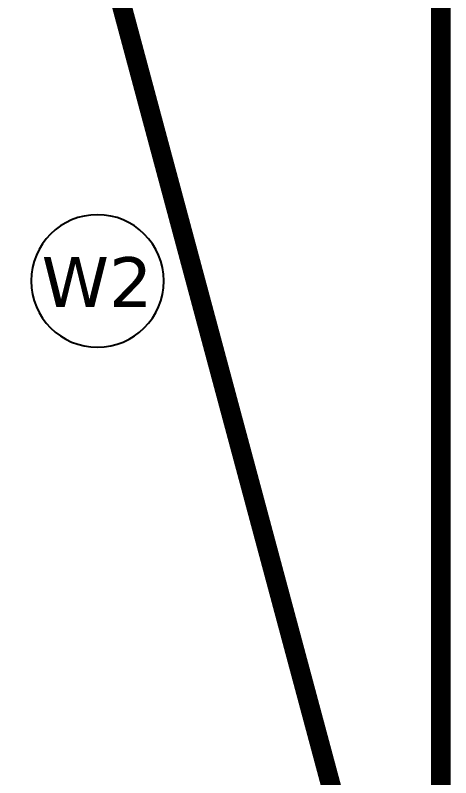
# Model space of a CAD drawing. Header units: millimetres. Extents: x -179928 to 528275, y -469666 to 511935.
# Drawn here: x 234895 to 235782, y 30944 to 32497 of the extents above; entities that cross this region are included whole.
import ezdxf
from ezdxf.enums import TextEntityAlignment as Align

# ---------------------------------------------------------------- set-up
doc = ezdxf.new("R2010")
doc.units = ezdxf.units.MM
doc.linetypes.add('DASHED', pattern=[0.75, 0.5, -0.25])
for name, color, linetype in [('ad-Secondary Roof', 6, 'Continuous'), ('ad-Text main', 7, 'Continuous'), ('ad-Text Main_Door&window Label', 7, 'Continuous')]:
    doc.layers.add(name, color=color, linetype=linetype)
doc.styles.add('6 U T S R N_Typical Floor Plan$0$3BHK-E(NB)$0$grid_text', font='verdana.ttf', dxfattribs={"width": 0.9})

# ---------------------------------------------------------------- blocks, each defined once
blk = doc.blocks.new('6 U T S R N_Typical Floor Plan$0$ad_Window Tag')
blk.add_circle((0, 0), 150)
at = {"style": '6 U T S R N_Typical Floor Plan$0$3BHK-E(NB)$0$grid_text', "width": 0.9}
blk.add_attdef('D1', text='', height=125, dxfattribs=at).set_placement((0, 0), align=Align.MIDDLE_CENTER)
blk = doc.blocks.new('zw$6540')
at = {"layer": 'ad-Text Main_Door&window Label'}
ref = blk.add_blockref('6 U T S R N_Typical Floor Plan$0$ad_Window Tag', (12320, 10057.5), dxfattribs=dict(at, xscale=-0.9, yscale=0.9, zscale=0.9))
ref.add_attrib('D1', 'W2', dxfattribs={"height": 101.25, "rotation": 2160, "style": '6 U T S R N_Typical Floor Plan$0$3BHK-E(NB)$0$grid_text'}).set_placement((12319, 10055.4), align=Align.MIDDLE_CENTER)
blk = doc.blocks.new('A$Ca594aa6c')
at = {"layer": 'ad-Secondary Roof', "linetype": 'DASHED', "ltscale": 2, "const_width": 40}
for points in [[(13020, 450), (12231.4, -2487.5), (13020, -5425)], [(13020, 450), (12570, 450), (10464.6, -2487.5), (12570, -5425), (13020, -5425)]]:
    blk.add_lwpolyline(points, close=True, dxfattribs=at)
blk = doc.blocks.new('1625W-Roof Plan')
blk.add_blockref('A$Ca594aa6c', (0, 13620))
blk = doc.blocks.new('1625_West Villa')
at = {"layer": 'ad-Text main'}
blk.add_blockref('zw$6540', (0, 0), dxfattribs=at)
blk.add_blockref('1625W-Roof Plan', (0, 0))
blk = doc.blocks.new("All Plot's Villa Plans")
at = {"ltscale": 5}
blk.add_blockref('1625_West Villa', (222742.3, 21898.3), dxfattribs=at)

msp = doc.modelspace()

# ---------------------------------------------------------------- block references
at = {"ltscale": 5}
msp.add_blockref("All Plot's Villa Plans", (0, 0), dxfattribs=at)

doc.saveas('drawing.dxf')
